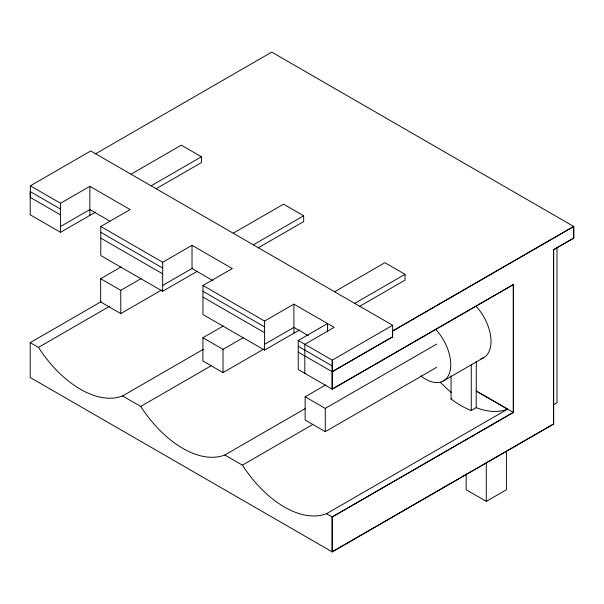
<?xml version="1.0" encoding="UTF-8"?>
<svg xmlns="http://www.w3.org/2000/svg" width="604" height="604" viewBox="0 0 604 604"><rect width="100%" height="100%" fill="white"/><g stroke="black" fill="none" stroke-linecap="round" stroke-linejoin="round"><path stroke-width="0.91" d="M332.117 365.873L332.268 371.762L392.653 336.904L392.653 325.277L90.728 150.97L30.351 185.828L30.343 197.455L60.536 214.888M60.536 209.075L30.2 191.559L30.2 214.805L60.536 232.314L60.536 203.261L89.86 186.334L130.117 209.573L100.793 226.5L100.793 255.56L162.642 291.264L196.851 271.521M299.599 329.897L264.575 350.116L202.967 314.548L202.967 285.488L232.283 268.561L192.027 245.322L162.71 262.249L162.642 291.264M264.575 350.116L264.582 321.064L293.899 304.137L334.155 327.376L304.831 344.303L304.824 373.355M293.899 304.137L293.899 333.189M327.534 331.921L327.534 323.555L298.217 340.482L298.248 369.557L332.26 389.195L513.415 284.612L513.415 412.434L332.26 517.024L326.5 513.702A92.722 53.537 60 0 1 242.385 465.14L224.824 455.001A92.722 53.537 60 0 1 140.709 406.432L122.559 395.952A92.722 53.537 60 0 1 38.445 347.391L30.2 342.634L30.2 377.492L332.26 551.89L553.672 424.061L553.672 249.746L573.8 238.127L573.792 226.508L271.732 52.11L95.477 153.869M332.26 389.195L332.268 360.143L392.653 325.277M451.052 375.801L451.052 399.07A92.722 53.537 60 0 0 471.263 410.524L476.209 407.67L476.292 361.275M556.994 247.564L556.994 402.74L553.777 404.597M130.985 174.209L181.306 145.156L201.434 156.776L201.434 162.589L155.983 188.833M60.536 226.508L89.86 209.573L109.988 221.2M60.536 232.314L95.56 212.095M151.113 185.828L201.434 156.776M161.434 290.101L120.777 313.582L100.649 301.962L100.649 278.716L120.981 266.976M30.2 342.634L101.193 301.645M100.649 278.716L120.777 290.335L141.109 278.603M233.212 233.227L283.533 204.175L303.661 215.794L303.661 221.608L258.21 247.851M38.445 347.391L109.581 306.326M162.642 285.458L192.774 268.055M253.34 244.847L303.661 215.794M263.684 349.135L223.027 372.615L202.899 360.996L202.899 337.749L223.231 326.009M122.559 395.952L203.389 349.286M202.899 337.749L223.027 349.369L243.359 337.636M334.586 291.755L384.899 262.702L405.027 274.322L405.027 280.135L359.584 306.371M140.709 406.432L211.038 365.835M264.575 344.303L293.899 327.376L308.387 335.741M354.714 303.374L405.027 274.322M392.653 331.09L573.792 226.508M392.502 336.821L332.117 371.679L332.117 389.112L513.272 284.529L513.272 412.358L332.117 516.941L332.117 551.807L553.528 423.978L553.528 249.663L573.657 238.044L573.649 226.424L392.502 331.007L392.653 336.904M436.692 367.323L325.277 431.649L305.148 420.022L305.148 396.783L325.481 385.042M224.824 455.001L305.662 408.327M305.148 396.783L325.277 408.402L436.692 344.076M242.385 465.14L312.713 424.536M443.389 380.928L483.645 357.689M451.052 399.07L451.671 398.716M326.5 513.702L507.571 409.165L476.209 391.052M466.167 473.762L466.167 489.753L486.296 501.373L506.424 489.753L506.424 451.248M476.292 391.007L513.415 412.434M212.925 280.633L192.027 268.561L192.027 245.322M30.351 185.828L60.536 203.261M100.793 226.5L162.71 262.249M202.967 285.488L264.582 321.064M298.217 340.482L332.268 360.143L332.26 365.956L298.217 346.296M100.793 232.314L162.71 268.063M202.967 291.302L264.575 326.877M100.793 238.127L162.71 273.876M202.967 297.115L264.575 332.683M298.217 352.109L332.26 371.762M486.296 462.815L486.296 501.373M471.263 364.401L471.263 410.524M332.26 517.024L332.26 551.89M325.277 408.402L325.277 431.649M223.027 349.369L223.027 372.615M120.777 290.335L120.777 313.582M89.86 186.334L89.86 215.386M507.571 409.165A92.722 53.537 60 0 1 476.209 407.67M451.362 392.555A92.722 53.537 60 0 1 440.316 382.143M436.05 329.724A35.583 20.544 60 0 1 449.565 372.796A35.583 20.544 60 0 1 420.837 375.892M476.307 306.477A35.583 20.544 60 0 1 480.935 358.836"/></g></svg>
